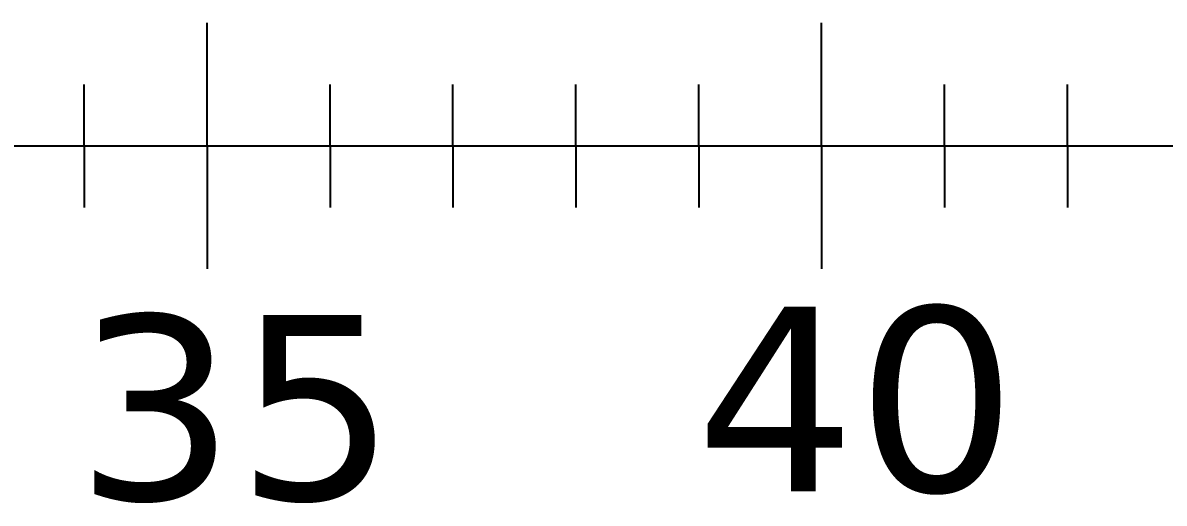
# Model space of a CAD drawing. Header units: feet. Extents: x 0 to 695, y -979 to -294.
# Drawn here: x 46.83 to 56.12, y -359.24 to -355.34 of the extents above; entities that cross this region are included whole.
import ezdxf

# ---------------------------------------------------------------- set-up
doc = ezdxf.new("R2010")
doc.units = ezdxf.units.FT
doc.header["$MEASUREMENT"] = 0
doc.layers.add('0.5 m slice', color=1, linetype='Continuous')
doc.styles.get("Standard").update_dxf_attribs({"font": 'verdana.ttf'})

msp = doc.modelspace()

# ---------------------------------------------------------------- linework, layer by layer
at = {"color": 0, "transparency": 33554687}
for p, q in [((48.33452931197624, -356.3377566810536), (48.33452931197624, -355.3377566810536)), ((53.33452931197624, -356.3377566810536), (53.33452931197624, -355.3377566810536)), ((47.33452931197624, -356.3377566810536), (47.33452931197624, -355.8377566810536)), ((49.33452931197624, -356.3377566810536), (49.33452931197624, -355.8377566810536)), ((50.33452931197624, -356.3377566810536), (50.33452931197624, -355.8377566810536)), ((51.33452931197624, -356.3377566810536), (51.33452931197624, -355.8377566810536)), ((52.33452931197624, -356.3377566810536), (52.33452931197624, -355.8377566810536)), ((54.33452931197624, -356.3377566810536), (54.33452931197624, -355.8377566810536)), ((55.33452931197624, -356.3377566810536), (55.33452931197624, -355.8377566810536)), ((46.33452931197624, -356.3377566810536), (47.33452931197624, -356.3377566810536)), ((47.33452931197624, -356.3377566810536), (47.33452931197624, -356.8377566810536)), ((47.33452931197624, -356.3377566810536), (48.33452931197624, -356.3377566810536)), ((48.33452931197624, -356.3377566810536), (49.33452931197624, -356.3377566810536)), ((48.33452931197624, -356.3377566810536), (48.33452931197624, -357.3377566810536)), ((49.33452931197624, -356.3377566810536), (49.33452931197624, -356.8377566810536)), ((49.33452931197624, -356.3377566810536), (50.33452931197624, -356.3377566810536)), ((50.33452931197624, -356.3377566810536), (50.33452931197624, -356.8377566810536)), ((50.33452931197624, -356.3377566810536), (51.33452931197624, -356.3377566810536)), ((51.33452931197624, -356.3377566810536), (51.33452931197624, -356.8377566810536)), ((51.33452931197624, -356.3377566810536), (52.33452931197624, -356.3377566810536)), ((52.33452931197624, -356.3377566810536), (52.33452931197624, -356.8377566810536)), ((52.33452931197624, -356.3377566810536), (53.33452931197624, -356.3377566810536)), ((53.33452931197624, -356.3377566810536), (54.33452931197624, -356.3377566810536)), ((53.33452931197624, -356.3377566810536), (53.33452931197624, -357.3377566810536)), ((54.33452931197624, -356.3377566810536), (54.33452931197624, -356.8377566810536)), ((54.33452931197624, -356.3377566810536), (55.33452931197624, -356.3377566810536)), ((55.33452931197624, -356.3377566810536), (55.33452931197624, -356.8377566810536)), ((55.33452931197624, -356.3377566810536), (56.33452931197624, -356.3377566810536))]:
    msp.add_line(p, q, dxfattribs=at)

# ---------------------------------------------------------------- texts
at = {"layer": '0.5 m slice', "color": 1, "transparency": 33554687, "char_height": 1.5, "attachment_point": 1}
for s, insert in [('{\\C0;40}', (52.30687635172947, -357.6451820455225)), ('{\\C0;35}', (47.25998359346161, -357.7128960033908))]:
    msp.add_mtext_dynamic_manual_height_columns(s, width=2.95774407952149, gutter_width=9.725708883235724, heights=[0], dxfattribs=dict(at, insert=insert))

doc.saveas('drawing.dxf')
